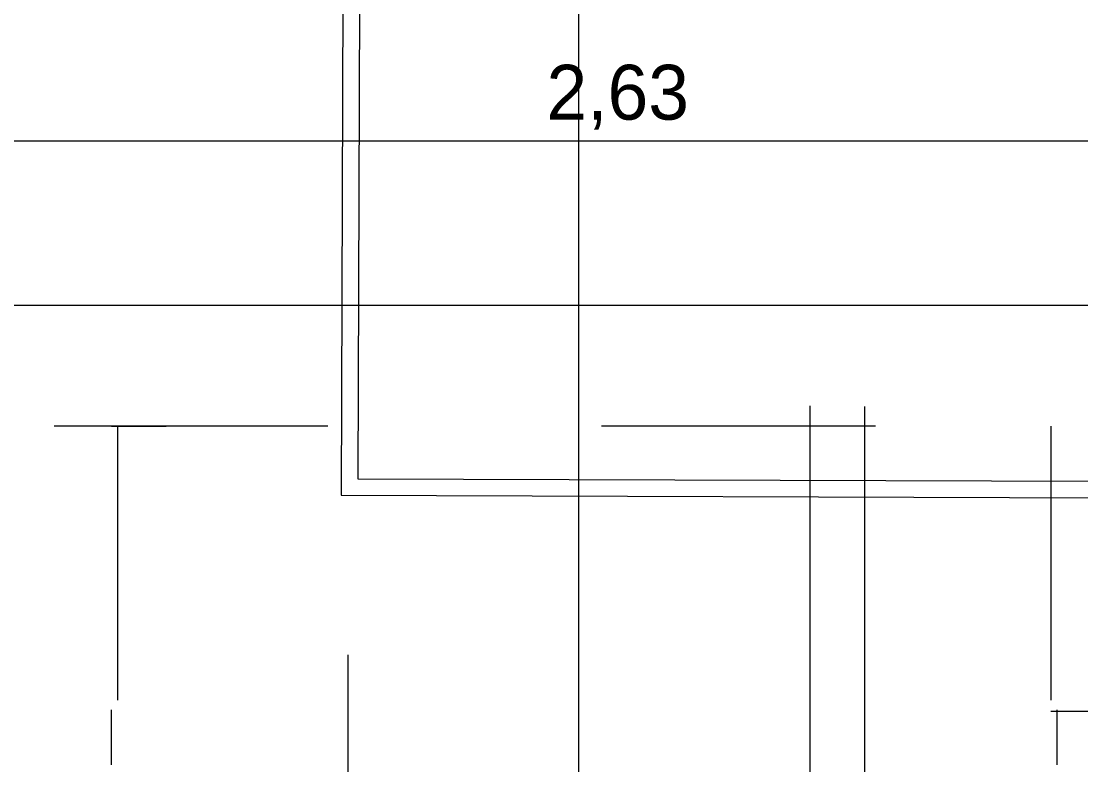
# Model space of a CAD drawing. Header units: metres. Extents: x -3 to 171, y -23 to 41.
# Drawn here: x 16.045 to 17.98, y -14.15 to -12.794 of the extents above; entities that cross this region are included whole.
import ezdxf

# ---------------------------------------------------------------- set-up
doc = ezdxf.new("R2010")
doc.units = ezdxf.units.M
doc.header["$MEASUREMENT"] = 0
for name, pattern in [('Schnittlinie', [0.006, 0.003, -0.0015, 0, -0.0015]), ('UNSICHTBAR', [0.4, 0, -0.4]), ('Untersicht', [0.001, 0.0005, -0.0005])]:
    doc.linetypes.add(name, pattern=pattern)
for name, color, linetype in [('4._1.DG PP STG1_1_310 Dachkonstruktion massiv', 7, 'Continuous'), ('4._1.DG PP STG1_1_325 Dachfenster', 7, 'Continuous'), ('4._1.DG PP STG1_1_510 Möblierung', 7, 'Continuous'), ('4._1.DG PP STG1_1_851 Marker Schnitt', 7, 'Continuous'), ('4._1.DG PP STG1_1_950 Polierplan Bemaßung', 7, 'Continuous')]:
    doc.layers.add(name, color=color, linetype=linetype)
doc.styles.add('ERSTELLTER_STIL_2', font='')
doc.styles.get('ERSTELLTER_STIL_2').set_extended_font_data('Eurostile')

msp = doc.modelspace()

# ---------------------------------------------------------------- linework, layer by layer
at = {"layer": '4._1.DG PP STG1_1_310 Dachkonstruktion massiv', "color": 8, "linetype": 'Untersicht', "lineweight": 13, "ltscale": 1000}
for p, q in [((16.2211, -13.5322), (16.2211, -14.69)), ((17.9251, -13.5322), (17.9251, -14.69)), ((15.5151, -14.0522), (16.2211, -14.0522)), ((17.9251, -14.0522), (18.6282, -14.0522))]:
    msp.add_line(p, q, dxfattribs=at)
at = {"layer": '4._1.DG PP STG1_1_310 Dachkonstruktion massiv', "color": 8, "linetype": 'Untersicht', "lineweight": 13, "ltscale": 1000, "flags": 128}
msp.add_lwpolyline([(18.605, -13.5322), (12.24, -13.5322), (12.24, -14.69)], dxfattribs=at)
at = {"layer": '4._1.DG PP STG1_1_325 Dachfenster', "color": 7, "linetype": 'Continuous', "lineweight": 13, "ltscale": 1000}
msp.add_line((16.6419, -15.8803), (16.6419, -13.9497), dxfattribs=at)
at = {"layer": '4._1.DG PP STG1_1_325 Dachfenster', "color": 255, "linetype": 'UNSICHTBAR', "lineweight": 13, "ltscale": 1000, "flags": 128}
for points in [[(16.21, -14.1502), (16.21, -13.5322)], [(16.21, -13.5322), (17.9369, -13.5322)], [(17.9369, -14.1502), (17.9369, -13.5322)]]:
    msp.add_lwpolyline(points, dxfattribs=at)
at = {"layer": '4._1.DG PP STG1_1_510 Möblierung', "color": 8, "linetype": 'Continuous', "lineweight": 13, "ltscale": 1000, "true_color": 0x7e7f7f}
for p, q in [((16.6355, -11.8583), (16.6295, -13.6583)), ((16.6625, -12.7584), (16.6596, -13.6284)), ((16.6596, -13.6284), (18.0096, -13.6329)), ((16.6295, -13.6583), (18.6295, -13.665))]:
    msp.add_line(p, q, dxfattribs=at)
at = {"layer": '4._1.DG PP STG1_1_851 Marker Schnitt', "color": 7, "linetype": 'Schnittlinie', "lineweight": 13, "ltscale": 1000}
for p, q in [((17.4851, 4.805), (17.4851, -22.5231)), ((17.5851, 4.8037), (17.5851, -22.5231))]:
    msp.add_line(p, q, dxfattribs=at)
at = {"layer": '4._1.DG PP STG1_1_950 Polierplan Bemaßung', "color": 6, "linetype": 'Continuous', "lineweight": 13, "ltscale": 1000, "true_color": 0xfb02fe}
for p, q in [((17.0636, -14.69), (17.0636, -8.725)), ((15.995, -13.0117), (18.6261, -13.0117))]:
    msp.add_line(p, q, dxfattribs=at)
at = {"layer": '4._1.DG PP STG1_1_950 Polierplan Bemaßung', "color": 76, "linetype": 'Continuous', "lineweight": 13, "ltscale": 1000, "true_color": 0x3f7f02}
msp.add_line((0.3588, -13.3117), (18.6306, -13.3117), dxfattribs=at)

# ---------------------------------------------------------------- texts
at = {"layer": '4._1.DG PP STG1_1_950 Polierplan Bemaßung', "color": 6, "linetype": 'Continuous', "lineweight": 13, "true_color": 0xfb02fe, "insert": (17.0042, -12.9917), "char_height": 0.1, "width": 0.306373, "attachment_point": 7, "style": 'ERSTELLTER_STIL_2'}
msp.add_mtext('\\A1;{\\pql;\\fEurostile|b0|i0|c0|p0;\\W1.000000;2,63}', dxfattribs=at)

doc.saveas('drawing.dxf')
